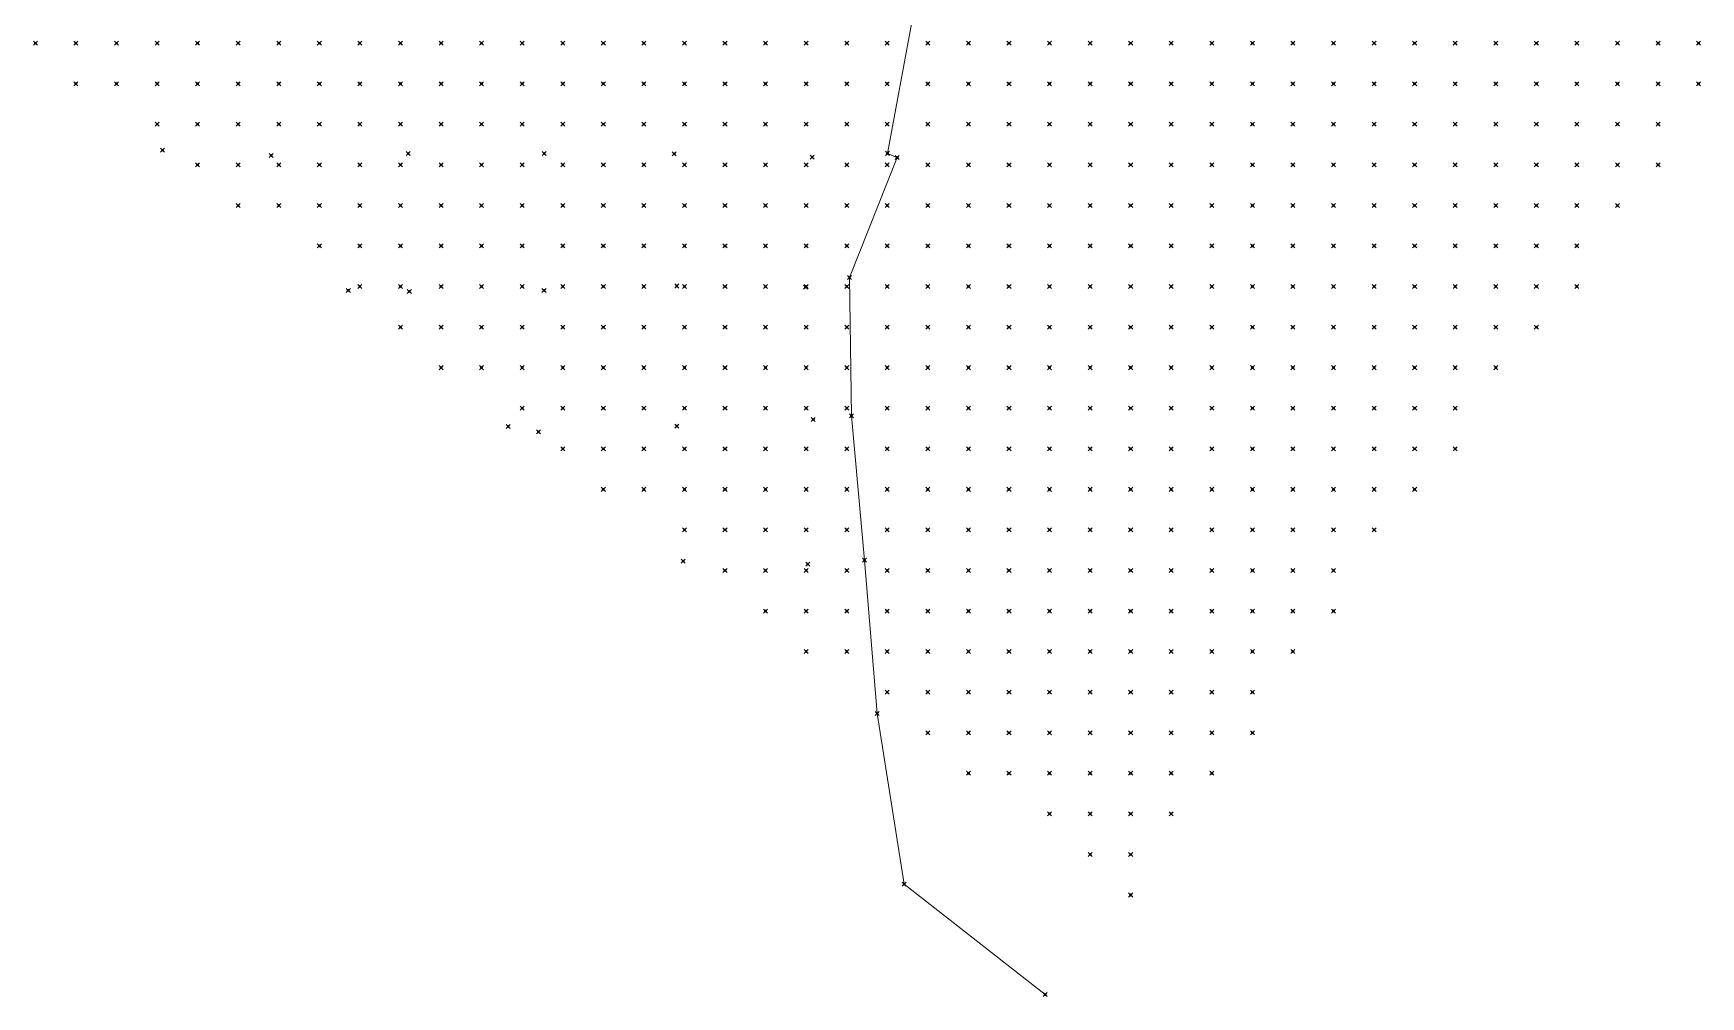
# Model space of a CAD drawing. Header units: metres. Extents: x 441556 to 446409, y 432338 to 461058.
# Drawn here: x 445834.8 to 445958.1, y 432338.1 to 432409.3 of the extents above; entities that cross this region are included whole.
import ezdxf

# ---------------------------------------------------------------- set-up
doc = ezdxf.new("R2010")
doc.units = ezdxf.units.M
doc.header["$MEASUREMENT"] = 0
doc.header["$PDMODE"] = 35
doc.header["$PDSIZE"] = 0.15
for name, color, linetype, lineweight in [('DTM-BRE-RevN_GRP_ZID STANCA', 2, 'Continuous', 0), ('DTM-NOK-RevN_LIDAR_co_lidar', 91, 'Continuous', 0), ('DTM-NOK-RevN_RTK', 32, 'Continuous', 0)]:
    doc.layers.add(name, color=color, linetype=linetype, lineweight=lineweight)

msp = doc.modelspace()

# ---------------------------------------------------------------- linework, layer by layer
at = {"layer": 'DTM-BRE-RevN_GRP_ZID STANCA'}
for p, q in [((445898.003, 432400.42, 317.613), (445899.795, 432410.127, 317.601)), ((445895.195, 432391.234, 317.482), (445898.726, 432400.104, 317.722)), ((445898.726, 432400.104, 317.722), (445898.003, 432400.42, 317.613)), ((445895.331, 432381.008, 318.135), (445895.195, 432391.234, 317.482)), ((445896.31, 432370.335, 318.277), (445895.331, 432381.008, 318.135)), ((445897.238, 432359.007, 318.579), (445896.31, 432370.335, 318.277)), ((445899.225, 432346.392, 318.427), (445897.238, 432359.007, 318.579)), ((445909.654, 432338.216, 320.214), (445899.225, 432346.392, 318.427))]:
    msp.add_line(p, q, dxfattribs=at)
at = {"layer": 'DTM-NOK-RevN_LIDAR_co_lidar'}
for p in [(445834.999, 432408.57, 317.272), (445837.998, 432408.57, 317.323), (445840.998, 432408.57, 316.956), (445843.997, 432408.57, 316.801), (445846.996, 432408.57, 316.883), (445849.996, 432408.57, 316.964), (445852.995, 432408.57, 316.954), (445855.995, 432408.57, 316.935), (445858.994, 432408.57, 316.916), (445861.993, 432408.57, 316.786), (445864.993, 432408.57, 316.657), (445867.992, 432408.57, 316.465), (445870.992, 432408.57, 316.429), (445873.991, 432408.57, 316.467), (445876.99, 432408.57, 316.433), (445879.99, 432408.57, 316.405), (445882.989, 432408.57, 316.482), (445885.988, 432408.57, 316.625), (445888.988, 432408.57, 316.907), (445891.987, 432408.57, 317.213), (445894.987, 432408.57, 317.556), (445897.986, 432408.57, 317.787), (445900.985, 432408.57, 318.079), (445903.985, 432408.57, 318.726), (445906.984, 432408.57, 326.804), (445909.984, 432408.57, 330.641), (445912.983, 432408.57, 334.19), (445915.982, 432408.57, 339.079), (445918.982, 432408.57, 343.816), (445921.981, 432408.57, 345.893), (445924.98, 432408.57, 351.064), (445927.98, 432408.57, 354.997), (445930.979, 432408.57, 356.2), (445933.979, 432408.57, 356.996), (445936.978, 432408.57, 357.093), (445939.977, 432408.57, 357.796), (445942.977, 432408.57, 358.121), (445945.976, 432408.57, 358.451), (445948.976, 432408.57, 359.221), (445951.975, 432408.57, 359.572), (445954.974, 432408.57, 359.777), (445957.974, 432408.57, 360.23), (445837.998, 432405.57, 317.161), (445840.998, 432405.57, 316.941), (445843.997, 432405.57, 316.986), (445846.996, 432405.57, 316.975), (445849.996, 432405.57, 316.983), (445852.995, 432405.57, 316.983), (445855.995, 432405.57, 317.024), (445858.994, 432405.57, 316.918), (445861.993, 432405.57, 316.8), (445864.993, 432405.57, 316.713), (445867.992, 432405.57, 316.572), (445870.992, 432405.57, 316.442), (445873.991, 432405.57, 316.432), (445876.99, 432405.57, 316.439), (445879.99, 432405.57, 316.513), (445882.989, 432405.57, 316.57), (445885.988, 432405.57, 316.636), (445888.988, 432405.57, 316.914), (445891.987, 432405.57, 317.222), (445894.987, 432405.57, 317.639), (445897.986, 432405.57, 317.741), (445900.985, 432405.57, 318.069), (445903.985, 432405.57, 318.467), (445906.984, 432405.57, 327.83), (445909.984, 432405.57, 333.481), (445912.983, 432405.57, 338.121), (445915.982, 432405.57, 339.87), (445918.982, 432405.57, 344.944), (445921.981, 432405.57, 348.533), (445924.98, 432405.57, 353.081), (445927.98, 432405.57, 354.823), (445930.979, 432405.57, 356.545), (445933.979, 432405.57, 357.478), (445936.978, 432405.57, 357.66), (445939.977, 432405.57, 357.983), (445942.977, 432405.57, 358.697), (445945.976, 432405.57, 358.705), (445948.976, 432405.57, 359.603), (445951.975, 432405.57, 359.938), (445954.974, 432405.57, 360.073), (445957.974, 432405.57, 360.28), (445843.997, 432402.571, 316.926), (445846.996, 432402.571, 316.958), (445849.996, 432402.571, 317.022), (445852.995, 432402.571, 317.13), (445855.995, 432402.571, 317.068), (445858.994, 432402.571, 316.879), (445861.993, 432402.571, 316.835), (445864.993, 432402.571, 316.726), (445867.992, 432402.571, 316.609), (445870.992, 432402.571, 316.431), (445873.991, 432402.571, 316.402), (445876.99, 432402.571, 316.468), (445879.99, 432402.571, 316.571), (445882.989, 432402.571, 316.644), (445885.988, 432402.571, 316.731), (445888.988, 432402.571, 316.962), (445891.987, 432402.571, 317.277), (445894.987, 432402.571, 317.603), (445897.986, 432402.571, 317.69), (445900.985, 432402.571, 318.05), (445903.985, 432402.571, 319.062), (445906.984, 432402.571, 325.053), (445909.984, 432402.571, 332.358), (445912.983, 432402.571, 335.781), (445915.982, 432402.571, 341.057), (445918.982, 432402.571, 346.816), (445921.981, 432402.571, 350.815), (445924.98, 432402.571, 352.986), (445927.98, 432402.571, 354.814), (445930.979, 432402.571, 355.468), (445933.979, 432402.571, 356.075), (445936.978, 432402.571, 356.959), (445939.977, 432402.571, 358.3), (445942.977, 432402.571, 358.918), (445945.976, 432402.571, 358.923), (445948.976, 432402.571, 359.644), (445951.975, 432402.571, 359.93), (445954.974, 432402.571, 360.255), (445846.996, 432399.571, 316.955), (445849.996, 432399.571, 316.973), (445852.995, 432399.571, 317.07), (445855.995, 432399.571, 316.997), (445858.994, 432399.571, 316.948), (445861.993, 432399.571, 316.85), (445864.993, 432399.571, 316.682), (445867.992, 432399.571, 316.588), (445870.992, 432399.571, 316.508), (445873.991, 432399.571, 316.397), (445876.99, 432399.571, 316.494), (445879.99, 432399.571, 316.585), (445882.989, 432399.571, 316.699), (445885.988, 432399.571, 316.797), (445888.988, 432399.571, 317.09), (445891.987, 432399.571, 317.381), (445894.987, 432399.571, 317.524), (445897.986, 432399.571, 317.697), (445900.985, 432399.571, 318.316), (445903.985, 432399.571, 319.367), (445906.984, 432399.571, 322.884), (445909.984, 432399.571, 329.804), (445912.983, 432399.571, 332.896), (445915.982, 432399.571, 341.105), (445918.982, 432399.571, 348.039), (445921.981, 432399.571, 352.579), (445924.98, 432399.571, 353.823), (445927.98, 432399.571, 354.527), (445930.979, 432399.571, 354.742), (445933.979, 432399.571, 355.432), (445936.978, 432399.571, 357.06), (445939.977, 432399.571, 358.613), (445942.977, 432399.571, 359.284), (445945.976, 432399.571, 359.506), (445948.976, 432399.571, 359.661), (445951.975, 432399.571, 359.921), (445954.974, 432399.571, 360.206), (445849.996, 432396.572, 316.949), (445852.995, 432396.572, 316.968), (445855.995, 432396.572, 316.926), (445858.994, 432396.572, 316.839), (445861.993, 432396.572, 316.834), (445864.993, 432396.572, 316.655), (445867.992, 432396.572, 316.562), (445870.992, 432396.572, 316.483), (445873.991, 432396.572, 316.386), (445876.99, 432396.572, 316.457), (445879.99, 432396.572, 316.549), (445882.989, 432396.572, 316.676), (445885.988, 432396.572, 316.871), (445888.988, 432396.572, 317.204), (445891.987, 432396.572, 317.394), (445894.987, 432396.572, 317.452), (445897.986, 432396.572, 317.746), (445900.985, 432396.572, 318.447), (445903.985, 432396.572, 319.655), (445906.984, 432396.572, 327.038), (445909.984, 432396.572, 330.201), (445912.983, 432396.572, 333.098), (445915.982, 432396.572, 339.337), (445918.982, 432396.572, 343.517), (445921.981, 432396.572, 350.603), (445924.98, 432396.572, 353.685), (445927.98, 432396.572, 353.635), (445930.979, 432396.572, 354.514), (445933.979, 432396.572, 355.707), (445936.978, 432396.572, 357.668), (445939.977, 432396.572, 358.78), (445942.977, 432396.572, 359.269), (445945.976, 432396.572, 359.621), (445948.976, 432396.572, 359.82), (445951.975, 432396.572, 359.877), (445855.995, 432393.573, 316.846), (445858.994, 432393.573, 316.839), (445861.993, 432393.573, 316.7), (445864.993, 432393.573, 316.616), (445867.992, 432393.573, 316.588), (445870.992, 432393.573, 316.551), (445873.991, 432393.573, 316.494), (445876.99, 432393.573, 316.455), (445879.99, 432393.573, 316.501), (445882.989, 432393.573, 316.638), (445885.988, 432393.573, 316.959), (445888.988, 432393.573, 317.254), (445891.987, 432393.573, 317.403), (445894.987, 432393.573, 317.473), (445897.986, 432393.573, 317.886), (445900.985, 432393.573, 319.063), (445903.985, 432393.573, 319.849), (445906.984, 432393.573, 326.568), (445909.984, 432393.573, 331.294), (445912.983, 432393.573, 332.636), (445915.982, 432393.573, 339.782), (445918.982, 432393.573, 345.751), (445921.981, 432393.573, 350.56), (445924.98, 432393.573, 351.936), (445927.98, 432393.573, 353.777), (445930.979, 432393.573, 354.78), (445933.979, 432393.573, 356.051), (445936.978, 432393.573, 357.601), (445939.977, 432393.573, 358.227), (445942.977, 432393.573, 358.732), (445945.976, 432393.573, 359.698), (445948.976, 432393.573, 359.887), (445858.994, 432390.573, 316.806), (445861.993, 432390.573, 316.743), (445864.993, 432390.573, 316.648), (445867.992, 432390.573, 316.637), (445870.992, 432390.573, 316.583), (445873.991, 432390.573, 316.543), (445876.99, 432390.573, 316.519), (445879.99, 432390.573, 316.583), (445882.989, 432390.573, 316.738), (445885.988, 432390.573, 317.016), (445888.988, 432390.573, 317.176), (445891.987, 432390.573, 317.262), (445894.987, 432390.573, 317.444), (445897.986, 432390.573, 318.075), (445900.985, 432390.573, 320.733), (445903.985, 432390.573, 322.432), (445906.984, 432390.573, 328.085), (445909.984, 432390.573, 330.691), (445912.983, 432390.573, 334.745), (445915.982, 432390.573, 340.225), (445918.982, 432390.573, 345.857), (445921.981, 432390.573, 349.581), (445924.98, 432390.573, 352.098), (445927.98, 432390.573, 357.082), (445930.979, 432390.573, 357.349), (445933.979, 432390.573, 357.322), (445936.978, 432390.573, 357.385), (445939.977, 432390.573, 357.933), (445942.977, 432390.573, 358.583), (445945.976, 432390.573, 359.582), (445948.976, 432390.573, 359.825), (445861.993, 432387.574, 316.681), (445864.993, 432387.574, 316.644), (445867.992, 432387.574, 316.592), (445870.992, 432387.574, 316.542), (445873.991, 432387.574, 316.582), (445876.99, 432387.574, 316.659), (445879.99, 432387.574, 316.634), (445882.989, 432387.574, 316.853), (445885.988, 432387.574, 317.092), (445888.988, 432387.574, 317.187), (445891.987, 432387.574, 317.214), (445894.987, 432387.574, 317.49), (445897.986, 432387.574, 318.447), (445900.985, 432387.574, 320.398), (445903.985, 432387.574, 323.645), (445906.984, 432387.574, 328.498), (445909.984, 432387.574, 331.537), (445912.983, 432387.574, 335.105), (445915.982, 432387.574, 339.736), (445918.982, 432387.574, 345.606), (445921.981, 432387.574, 348.114), (445924.98, 432387.574, 352.958), (445927.98, 432387.574, 355.905), (445930.979, 432387.574, 357.031), (445933.979, 432387.574, 357.107), (445936.978, 432387.574, 357.553), (445939.977, 432387.574, 358.06), (445942.977, 432387.574, 358.93), (445945.976, 432387.574, 359.144), (445864.993, 432384.575, 316.581), (445867.992, 432384.575, 316.481), (445870.992, 432384.575, 316.515), (445873.991, 432384.575, 316.657), (445876.99, 432384.575, 316.69), (445879.99, 432384.575, 316.695), (445882.989, 432384.575, 316.966), (445885.988, 432384.575, 317.146), (445888.988, 432384.575, 317.13), (445891.987, 432384.575, 317.108), (445894.987, 432384.575, 317.37), (445897.986, 432384.575, 318.391), (445900.985, 432384.575, 320.653), (445903.985, 432384.575, 325.626), (445906.984, 432384.575, 327.061), (445909.984, 432384.575, 332.355), (445912.983, 432384.575, 335.063), (445915.982, 432384.575, 339.314), (445918.982, 432384.575, 344.535), (445921.981, 432384.575, 348.216), (445924.98, 432384.575, 352.807), (445927.98, 432384.575, 356.198), (445930.979, 432384.575, 356.939), (445933.979, 432384.575, 356.47), (445936.978, 432384.575, 357.408), (445939.977, 432384.575, 358.456), (445942.977, 432384.575, 358.831), (445870.992, 432381.575, 316.57), (445873.991, 432381.575, 316.753), (445876.99, 432381.575, 316.737), (445879.99, 432381.575, 316.833), (445882.989, 432381.575, 317.111), (445885.988, 432381.575, 317.126), (445888.988, 432381.575, 317.237), (445891.987, 432381.575, 317.2), (445894.987, 432381.575, 317.489), (445897.986, 432381.575, 318.374), (445900.985, 432381.575, 322.651), (445903.985, 432381.575, 326.108), (445906.984, 432381.575, 327.508), (445909.984, 432381.575, 332.452), (445912.983, 432381.575, 334.702), (445915.982, 432381.575, 340.474), (445918.982, 432381.575, 343.627), (445921.981, 432381.575, 349.159), (445924.98, 432381.575, 352.613), (445927.98, 432381.575, 354.985), (445930.979, 432381.575, 355.148), (445933.979, 432381.575, 355.459), (445936.978, 432381.575, 356.069), (445939.977, 432381.575, 357.304), (445873.991, 432378.576, 316.824), (445876.99, 432378.576, 316.803), (445879.99, 432378.576, 316.923), (445882.989, 432378.576, 317.224), (445885.988, 432378.576, 317.212), (445888.988, 432378.576, 317.327), (445891.987, 432378.576, 317.237), (445894.987, 432378.576, 317.339), (445897.986, 432378.576, 319.47), (445900.985, 432378.576, 323.404), (445903.985, 432378.576, 325.979), (445906.984, 432378.576, 327.133), (445909.984, 432378.576, 330.181), (445912.983, 432378.576, 335.803), (445915.982, 432378.576, 339.519), (445918.982, 432378.576, 342.557), (445921.981, 432378.576, 348.872), (445924.98, 432378.576, 348.934), (445927.98, 432378.576, 352.796), (445930.979, 432378.576, 353.85), (445933.979, 432378.576, 354.222), (445936.978, 432378.576, 354.223), (445939.977, 432378.576, 355.445), (445876.99, 432375.576, 316.884), (445879.99, 432375.576, 317.059), (445882.989, 432375.576, 317.219), (445885.988, 432375.576, 317.288), (445888.988, 432375.576, 317.399), (445891.987, 432375.576, 317.228), (445894.987, 432375.576, 317.533), (445897.986, 432375.576, 319.407), (445900.985, 432375.576, 321.441), (445903.985, 432375.576, 324.318), (445906.984, 432375.576, 326.406), (445909.984, 432375.576, 330.837), (445912.983, 432375.576, 335.981), (445915.982, 432375.576, 339.808), (445918.982, 432375.576, 344.459), (445921.981, 432375.576, 346.154), (445924.98, 432375.576, 349.028), (445927.98, 432375.576, 352.914), (445930.979, 432375.576, 352.497), (445933.979, 432375.576, 352.799), (445936.978, 432375.576, 353.34), (445882.989, 432372.577, 317.227), (445885.988, 432372.577, 317.266), (445888.988, 432372.577, 317.286), (445891.987, 432372.577, 317.182), (445894.987, 432372.577, 317.387), (445897.986, 432372.577, 318.191), (445900.985, 432372.577, 319.009), (445903.985, 432372.577, 322.538), (445906.984, 432372.577, 327.008), (445909.984, 432372.577, 332.023), (445912.983, 432372.577, 337.566), (445915.982, 432372.577, 340.419), (445918.982, 432372.577, 344.323), (445921.981, 432372.577, 347.725), (445924.98, 432372.577, 351.061), (445927.98, 432372.577, 352.246), (445930.979, 432372.577, 352.252), (445933.979, 432372.577, 352.361), (445885.988, 432369.578, 317.275), (445888.988, 432369.578, 317.298), (445891.987, 432369.578, 317.416), (445894.987, 432369.578, 317.618), (445897.986, 432369.578, 317.914), (445900.985, 432369.578, 318.183), (445903.985, 432369.578, 321.171), (445906.984, 432369.578, 325.927), (445909.984, 432369.578, 332.087), (445912.983, 432369.578, 336.297), (445915.982, 432369.578, 339.703), (445918.982, 432369.578, 342.894), (445921.981, 432369.578, 344.273), (445924.98, 432369.578, 349.23), (445927.98, 432369.578, 352.148), (445930.979, 432369.578, 351.938), (445888.988, 432366.578, 317.311), (445891.987, 432366.578, 317.644), (445894.987, 432366.578, 318.047), (445897.986, 432366.578, 317.957), (445900.985, 432366.578, 318.008), (445903.985, 432366.578, 321.596), (445906.984, 432366.578, 327.376), (445909.984, 432366.578, 332.313), (445912.983, 432366.578, 334.957), (445915.982, 432366.578, 337.687), (445918.982, 432366.578, 341.044), (445921.981, 432366.578, 341.484), (445924.98, 432366.578, 346.857), (445927.98, 432366.578, 350.115), (445930.979, 432366.578, 351.253), (445891.987, 432363.579, 317.611), (445894.987, 432363.579, 317.921), (445897.986, 432363.579, 318.072), (445900.985, 432363.579, 318.543), (445903.985, 432363.579, 323.265), (445906.984, 432363.579, 327.578), (445909.984, 432363.579, 329.426), (445912.983, 432363.579, 333.833), (445915.982, 432363.579, 336.072), (445918.982, 432363.579, 339.451), (445921.981, 432363.579, 337.448), (445924.98, 432363.579, 343.898), (445927.98, 432363.579, 349.169), (445897.986, 432360.579, 318.209), (445900.985, 432360.579, 320.179), (445903.985, 432360.579, 324.807), (445906.984, 432360.579, 327.092), (445909.984, 432360.579, 327.723), (445912.983, 432360.579, 330.145), (445915.982, 432360.579, 335.087), (445918.982, 432360.579, 337.672), (445921.981, 432360.579, 337.431), (445924.98, 432360.579, 342.078), (445900.985, 432357.58, 319.979), (445903.985, 432357.58, 323.913), (445906.984, 432357.58, 325.91), (445909.984, 432357.58, 327.686), (445912.983, 432357.58, 329.351), (445915.982, 432357.58, 332.358), (445918.982, 432357.58, 335.819), (445921.981, 432357.58, 337.884), (445924.98, 432357.58, 336.315), (445903.985, 432354.581, 322.656), (445906.984, 432354.581, 324.63), (445909.984, 432354.581, 327.632), (445912.983, 432354.581, 327.315), (445915.982, 432354.581, 328.824), (445918.982, 432354.581, 331.409), (445921.981, 432354.581, 334.041), (445909.984, 432351.581, 325.871), (445912.983, 432351.581, 326.259), (445915.982, 432351.581, 327.654), (445918.982, 432351.581, 329.604), (445912.983, 432348.582, 325.385), (445915.982, 432348.582, 327.09), (445915.982, 432345.583, 326.204)]:
    msp.add_point(p, dxfattribs=at)
at = {"layer": 'DTM-NOK-RevN_RTK'}
for p in [(445844.399, 432400.663, 316.884), (445852.429, 432400.261, 317.048), (445862.562, 432400.415, 316.79), (445872.614, 432400.411, 316.423), (445882.239, 432400.38, 316.662), (445892.44, 432400.142, 317.419), (445898.003, 432400.42, 317.613), (445898.726, 432400.104, 317.722), (445895.195, 432391.234, 317.482), (445858.136, 432390.288, 316.851), (445862.647, 432390.201, 316.754), (445872.607, 432390.279, 316.544), (445882.43, 432390.61, 316.72), (445891.951, 432390.527, 317.25), (445895.331, 432381.008, 318.135), (445869.962, 432380.227, 316.562), (445872.199, 432379.822, 316.775), (445882.423, 432380.257, 317.147), (445892.516, 432380.733, 317.285), (445882.89, 432370.272, 317.178), (445892.103, 432370.05, 317.33), (445896.31, 432370.335, 318.277), (445897.238, 432359.007, 318.579), (445899.225, 432346.392, 318.427), (445909.654, 432338.216, 320.214)]:
    msp.add_point(p, dxfattribs=at)

doc.saveas('drawing.dxf')
